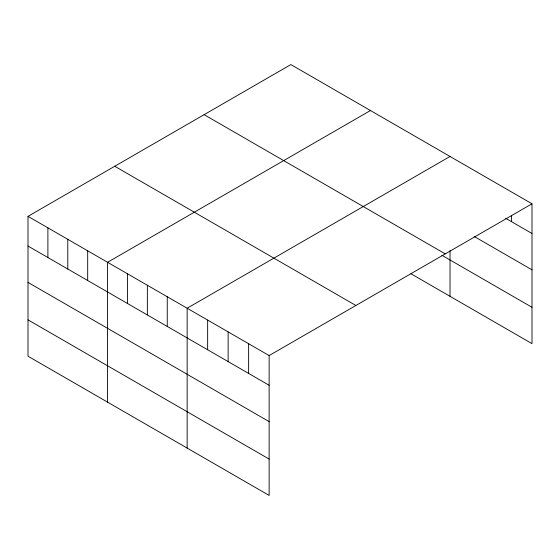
<?xml version="1.0" encoding="UTF-8"?>
<svg xmlns="http://www.w3.org/2000/svg" width="560" height="560" viewBox="0 0 560 560"><rect width="100%" height="100%" fill="white"/><g stroke="black" fill="none" stroke-linecap="round" stroke-linejoin="round"><path stroke-width="0.84" d="M28 216.349L269.129 355.565L269.129 495.418L28 356.202L28 216.349L290.871 64.582L532 203.798L532 343.651L410.97 273.77M370.447 110.523L107.569 262.29L107.569 402.143M450.016 156.464L187.145 308.231L187.145 448.084M269.129 355.565L532 203.798M505.645 218.274L532 233.492M474.173 236.46L532 269.843M204.127 114.667L445.249 253.883M441.91 255.283L532 307.293M114.751 166.271L355.873 305.48M28 246.05L269.129 385.259M28 282.401L269.129 421.61M28 319.851L269.129 459.067M511.504 215.544L511.504 221.655M450.016 250.6L450.016 296.317M248.633 343.735L248.633 373.429M228.137 331.898L228.137 361.592M207.641 320.068L207.641 349.762M167.251 296.744L167.251 326.445M147.357 285.264L147.357 314.958M127.463 273.777L127.463 303.471M87.682 250.81L87.682 280.504M67.788 239.323L67.788 269.017M47.894 227.836L47.894 257.53"/></g></svg>
